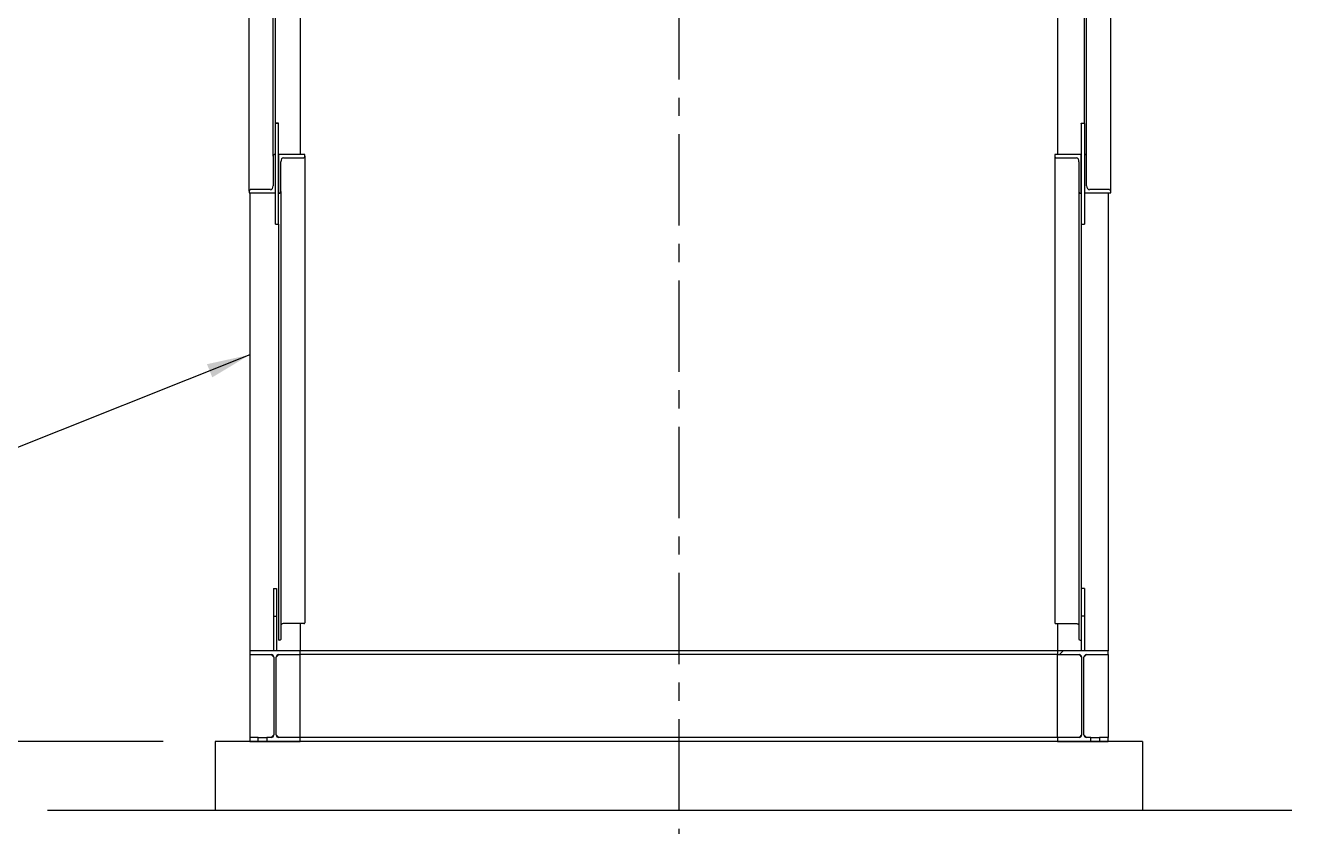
# Model space of a CAD drawing. Header units: millimetres. Extents: x 0 to 55611, y 0 to 32827.
# Drawn here: x 13298 to 16967, y 9477 to 11817 of the extents above; entities that cross this region are included whole.
import ezdxf

# ---------------------------------------------------------------- set-up
doc = ezdxf.new("R2010")
doc.units = ezdxf.units.MM
doc.header["$LTSCALE"] = 10
doc.linetypes.add('CENTER', pattern=[50.8, 31.75, -6.35, 6.35, -6.35])
doc.linetypes.add('SLD-Continua', pattern=[0])
doc.layers.add('FIMSA-CENTROS', color=3, linetype='CENTER')
doc.layers.add('STRUC', color=5, linetype='SLD-Continua')
doc.layers.add('TEXT', color=1, linetype='SLD-Continua', lineweight=25)
doc.styles.add('1', font='romans.shx', dxfattribs={"height": 125})
doc.dimstyles.new('50', dxfattribs={"dimscale": 0, "dimtxt": 125, "dimasz": 125, "dimexe": 125, "dimexo": 125, "dimgap": 50, "dimtad": 1, "dimdec": 0, "dimlfac": 49.861111, "dimzin": 1, "dimtxsty": '1', "dimcen": 2.5, "dimclrd": 1, "dimclre": 1, "dimadec": 0, "dimazin": 0, "dimtfac": 1, "dimtdec": 0, "dimtmove": 0, "dimatfit": 3, "dimfxl": 1, "dimtzin": 1, "dimarcsym": 0})

msp = doc.modelspace()

# ---------------------------------------------------------------- hatches: boundary and pattern name
at = {"linetype": 'SLD-Continua', "lineweight": 18}
h = msp.add_hatch(dxfattribs=at)
h.set_pattern_fill('ANSI32', scale=60, style=0)
h.set_pattern_definition([(45, (-10791.9, -12779.9), (-404.1115, 404.1115), []), (45, (-10522.5, -12779.9), (-404.1115, 404.1115), [])])
edge = h.paths.add_edge_path(flags=0)
edge.add_line((16385.2, 9755.6), (16372.7, 9755.6))
edge.add_arc((16372.7, 9763.2), 7.62, 180, 270, ccw=False)
edge.add_line((16365, 9763.2), (16365, 9988))
edge.add_arc((16372.7, 9988), 7.62, 90, 180, ccw=False)
edge.add_line((16372.7, 9995.6), (16435, 9995.6))
edge.add_line((16435, 9995.6), (16435, 10006.8))
edge.add_line((16435, 10006.8), (16288.5, 10006.8))
edge.add_line((16288.5, 10006.8), (16288.5, 9995.6))
edge.add_line((16288.5, 9995.6), (16350.8, 9995.6))
edge.add_arc((16350.8, 9988), 7.62, 0, 90, ccw=False)
edge.add_line((16358.4, 9988), (16358.4, 9763.2))
edge.add_arc((16350.8, 9763.2), 7.62, 270, 360, ccw=False)
edge.add_line((16350.8, 9755.6), (16288.5, 9755.6))
edge.add_line((16288.5, 9755.6), (16288.5, 9744.4))
edge.add_line((16288.5, 9744.4), (16385.2, 9744.4))
edge.add_line((16385.2, 9744.4), (16385.2, 9755.6))

# ---------------------------------------------------------------- linework, layer by layer
for p, q in [((16535, 9744.4), (13848.5, 9744.4)), ((13848.5, 9744.4), (13848.5, 9544.4)), ((16535, 9744.4), (16535, 9544.4)), ((16966.8, 9544.4), (13362.9, 9544.4))]:
    msp.add_line(p, q)
at = {"layer": 'FIMSA-CENTROS', "ltscale": 0.833333}
msp.add_line((15191.7, 17005.5), (15191.7, 9477.2), dxfattribs=at)
at = {"layer": 'STRUC', "linetype": 'SLD-Continua', "lineweight": 25}
for p, q in [((14016.4, 11439), (14016.4, 12720.1)), ((16372.8, 11439), (16372.8, 12720.1)), ((13946.5, 11337), (13946.5, 12672.3)), ((16442.7, 11337), (16442.7, 12672.3)), ((14022.7, 11534.1), (14022.7, 12646.5)), ((16366.5, 11534.1), (16366.5, 12646.5)), ((14095, 11915), (14095, 11443.1)), ((16288.5, 11915), (16288.5, 11443.1)), ((14032.2, 11534.1), (14022.7, 11534.1)), ((14022.7, 11533), (14022.7, 11534.1)), ((14022.7, 11242), (14022.7, 11533)), ((14032.2, 11533), (14022.7, 11533)), ((14032.2, 11533), (14032.2, 11534.1)), ((14032.2, 11242), (14032.2, 11533)), ((16357, 11534.1), (16366.5, 11534.1)), ((16357, 11533), (16357, 11534.1)), ((16366.5, 11533), (16357, 11533)), ((16357, 11533), (16357, 11242)), ((16366.5, 11533), (16366.5, 11534.1)), ((16366.5, 11533), (16366.5, 11242)), ((14016.4, 11439), (14016.4, 11353.2)), ((14022.7, 11443.6), (14019.5, 11443.6)), ((14022.7, 11332.4), (14022.7, 11443.6)), ((14032.2, 11443.1), (14032.2, 11331.9)), ((14108.4, 11443.1), (14032.2, 11443.1)), ((14038.6, 11336.5), (14038.6, 11422.3)), ((14046.5, 11433.8), (14105.3, 11433.8)), ((14108.4, 11438.5), (14108.4, 11443.1)), ((14108.4, 11438.5), (14108.4, 10087.6)), ((16280.8, 11443.1), (16280.8, 11438.5)), ((16357, 11443.1), (16280.8, 11443.1)), ((16280.8, 11438.5), (16280.8, 10087.6)), ((16283.9, 11433.8), (16342.7, 11433.8)), ((16350.6, 11422.3), (16350.6, 11336.5)), ((16357, 11331.9), (16357, 11443.1)), ((16369.7, 11443.6), (16366.5, 11443.6)), ((16366.5, 11443.6), (16366.5, 11332.4)), ((16372.8, 11353.2), (16372.8, 11439)), ((13946.5, 11337), (13946.5, 11332.4)), ((14008.4, 11341.7), (13949.7, 11341.7)), ((14038.6, 11336.5), (14038.6, 10039.7)), ((16350.6, 11336.5), (16350.6, 10039.7)), ((16439.5, 11341.7), (16380.8, 11341.7)), ((16442.7, 11332.4), (16442.7, 11337)), ((13946.5, 11332.4), (14022.7, 11332.4)), ((13948.5, 11332.4), (13948.5, 10006.8)), ((14032.2, 11331.9), (14035.4, 11331.9)), ((16353.8, 11331.9), (16357, 11331.9)), ((16366.5, 11332.4), (16442.7, 11332.4)), ((16435, 11332.4), (16435, 10006.8)), ((14022.7, 11242), (14032.2, 11242)), ((14032.2, 11242), (14032.2, 10037.6)), ((16357, 11242), (16357, 10128.8)), ((16357, 11242), (16366.5, 11242)), ((14017, 10186.8), (14026.5, 10186.8)), ((14017, 10186.8), (14017, 10106.8)), ((14026.5, 10186.8), (14026.5, 10106.8)), ((16366.5, 10186.8), (16357, 10186.8)), ((16366.5, 10186.8), (16366.5, 10106.8)), ((16357, 10128.8), (16357, 10106.8)), ((14017, 10106.8), (14026.5, 10106.8)), ((14017, 10106.8), (14017, 10006.8)), ((14026.5, 10106.8), (14026.5, 10006.8)), ((16366.5, 10106.8), (16357, 10106.8)), ((16357, 10106.8), (16357, 10006.8)), ((16366.5, 10106.8), (16366.5, 10006.8)), ((14105.3, 10085.4), (14046.5, 10085.4)), ((14095, 10085.4), (14095, 10006.8)), ((16283.9, 10085.4), (16342.7, 10085.4)), ((16288.5, 10085.4), (16288.5, 10006.8)), ((14035.4, 10037.6), (14032.2, 10037.6)), ((16353.8, 10037.6), (16357, 10037.6)), ((13948.5, 10006.8), (13948.5, 9995.6)), ((14095, 10006.8), (13948.5, 10006.8)), ((13948.5, 9995.6), (14010.8, 9995.6)), ((13948.5, 9995.6), (13948.5, 9755.6)), ((14018.4, 9988), (14010.8, 9995.6)), ((14018.4, 9988), (14018.4, 9763.2)), ((14032.7, 9995.6), (14025, 9988)), ((14025, 9763.2), (14025, 9988)), ((14032.7, 9995.6), (14095, 9995.6)), ((14095, 9995.6), (14095, 10006.8)), ((16288.5, 10006.8), (14095, 10006.8)), ((16288.5, 9995.6), (14095, 9995.6)), ((14095, 9755.6), (14095, 9995.6)), ((16288.5, 10006.8), (16288.5, 9995.6)), ((16435, 10006.8), (16288.5, 10006.8)), ((16288.5, 9995.6), (16350.8, 9995.6)), ((16288.5, 9755.6), (16288.5, 9995.6)), ((16350.8, 9995.6), (16358.4, 9988)), ((16358.4, 9988), (16358.4, 9763.2)), ((16365, 9988), (16372.7, 9995.6)), ((16365, 9763.2), (16365, 9988)), ((16372.7, 9995.6), (16435, 9995.6)), ((16435, 9995.6), (16435, 10006.8)), ((16435, 9995.6), (16435, 9755.6)), ((14010.8, 9755.6), (14018.4, 9763.2)), ((14025, 9763.2), (14032.7, 9755.6)), ((16358.4, 9763.2), (16350.8, 9755.6)), ((16372.7, 9755.6), (16365, 9763.2)), ((13948.5, 9755.6), (13948.5, 9744.4)), ((13973.2, 9755.6), (13948.5, 9755.6)), ((13948.5, 9744.4), (13973.2, 9744.4)), ((13973.2, 9744.4), (13973.2, 9755.6)), ((13973.2, 9755.6), (13998.3, 9755.6)), ((13973.2, 9744.4), (13998.3, 9744.4)), ((13998.3, 9755.6), (13998.3, 9744.4)), ((14010.8, 9755.6), (13998.3, 9755.6)), ((13998.3, 9744.4), (14095, 9744.4)), ((14095, 9755.6), (14032.7, 9755.6)), ((14095, 9744.4), (14095, 9755.6)), ((16288.5, 9755.6), (14095, 9755.6)), ((16288.5, 9744.4), (14095, 9744.4)), ((16350.8, 9755.6), (16288.5, 9755.6)), ((16288.5, 9755.6), (16288.5, 9744.4)), ((16288.5, 9744.4), (16385.2, 9744.4)), ((16385.2, 9755.6), (16372.7, 9755.6)), ((16385.2, 9744.4), (16385.2, 9755.6)), ((16385.2, 9755.6), (16410.3, 9755.6)), ((16385.2, 9744.4), (16410.3, 9744.4)), ((16435, 9755.6), (16410.3, 9755.6)), ((16410.3, 9755.6), (16410.3, 9744.4)), ((16410.3, 9744.4), (16435, 9744.4)), ((16435, 9744.4), (16435, 9755.6))]:
    msp.add_line(p, q, dxfattribs=at)
at = {"layer": 'STRUC', "linetype": 'SLD-Continua', "lineweight": 25, "flags": 128}
for points in [[(14046.5, 10085.4), (14045, 10085.3), (14043.5, 10085), (14042.1, 10084.5), (14040.9, 10083.8), (14039.9, 10083), (14039.2, 10082.1), (14038.7, 10081), (14038.6, 10080)], [(16342.7, 10085.4), (16344.2, 10085.3), (16345.7, 10085), (16347.1, 10084.5), (16348.3, 10083.8), (16349.3, 10083), (16350, 10082.1), (16350.5, 10081), (16350.6, 10080)]]:
    msp.add_lwpolyline(points, dxfattribs=at)
at = {"layer": 'STRUC', "linetype": 'SLD-Continua', "lineweight": 25}
for centre, radius, start, end in [((14105.7, 10088.2), 2.82, 261.4124, 347.409), ((16283.5, 10088.2), 2.82, 192.591, 278.5876), ((14035.8, 10040.4), 2.82, 261.4124, 347.409), ((16353.4, 10040.4), 2.82, 192.591, 278.5876), ((14010.8, 9988), 7.62, 0, 90), ((14032.7, 9988), 7.62, 90, 180), ((16350.8, 9988), 7.62, 0, 90), ((16372.7, 9988), 7.62, 90, 180), ((14010.8, 9763.2), 7.62, 270, 0), ((14032.7, 9763.2), 7.62, 180, 270), ((16350.8, 9763.2), 7.62, 270, 0), ((16372.7, 9763.2), 7.62, 180, 270)]:
    msp.add_arc(centre, radius, start, end, dxfattribs=at)
for centre, major_axis, start_param, end_param in [((14019.5, 11439), (0, 4.64), 0, 1.570796), ((14046.5, 11422.3), (0, -11.6), 3.141593, 4.712389), ((14105.3, 11438.5), (0, -4.64), 0, 1.570796), ((16283.9, 11438.5), (0, -4.64), 4.712389, 6.283185), ((16342.7, 11422.3), (0, -11.6), 1.570796, 3.141593), ((16369.7, 11439), (0, 4.64), 4.712389, 6.283185), ((13949.7, 11337), (0, 4.64), 0, 1.570796), ((14008.4, 11353.2), (0, 11.6), 3.141593, 4.712389), ((14035.4, 11336.5), (0, -4.64), 0, 1.570796), ((16353.8, 11336.5), (0, -4.64), 4.712389, 6.283185), ((16380.8, 11353.2), (0, 11.6), 1.570796, 3.141593), ((16439.5, 11337), (0, 4.64), 4.712389, 6.283185)]:
    msp.add_ellipse(centre, major_axis=major_axis, ratio=0.684989, start_param=start_param, end_param=end_param, dxfattribs=at)
at = {"layer": 'TEXT'}
msp.add_line((13697.4, 9744.4), (10541.3, 9744.4), dxfattribs=at)

# ---------------------------------------------------------------- leaders
msp.add_leader([(13948.5, 10863.6), (12842.8, 10423.1)], dimstyle='50', override={"dimscale": 1, "dimlfac": 1})

doc.saveas('drawing.dxf')
